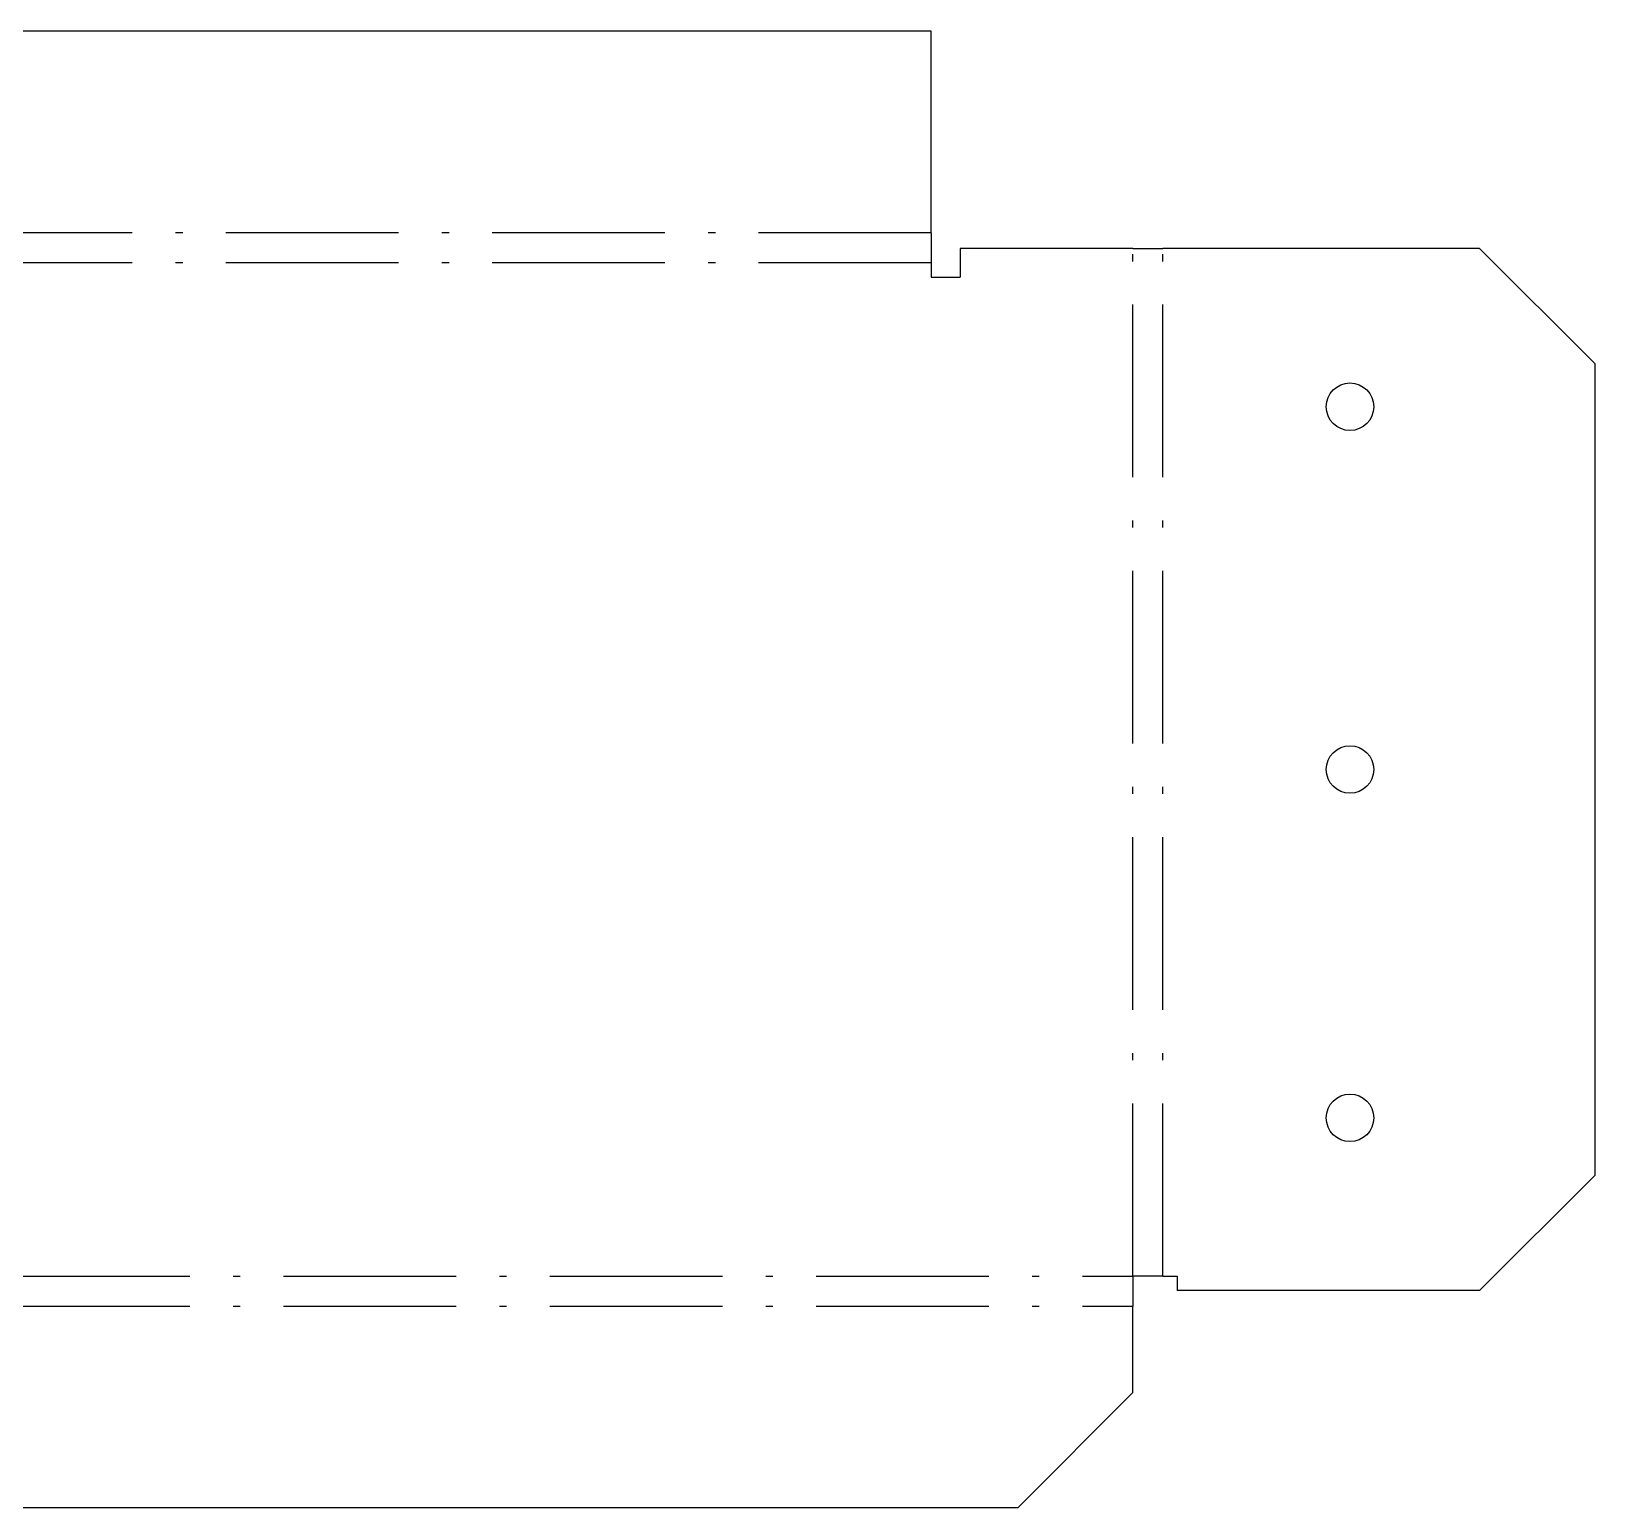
# Model space of a CAD drawing. Extents: x 0 to 841, y 0 to 594.
# Drawn here: x 583.2 to 691.8, y 245.7 to 348.3 of the extents above; entities that cross this region are included whole.
import ezdxf

# ---------------------------------------------------------------- set-up
doc = ezdxf.new("R2010")
doc.units = 0
doc.linetypes.add('DASHDOT', pattern=[18.5, 12, -3, 0.5, -3])

msp = doc.modelspace()

# ---------------------------------------------------------------- linework, layer by layer
for p, q in [((645.75, 348.281708), (195.25, 348.281708)), ((683.831726, 333.200012), (661.831726, 333.200012)), ((691.831726, 325.200012), (691.831726, 268.799988)), ((683.831726, 260.799988), (662.831726, 260.799988)), ((651.75, 245.718292), (383.75, 245.718292))]:
    msp.add_line(p, q)
at = {"ltscale": 0.35}
msp.add_line((645.75, 334.281708), (645.75, 348.281708), dxfattribs=at)
at = {"color": 1, "linetype": 'DASHDOT'}
for p, q in [((645.75, 334.281708), (195.25, 334.281708)), ((659.75, 261.799988), (659.75, 333.200012)), ((661.831726, 261.799988), (661.831726, 333.200012)), ((645.75, 332.200012), (195.25, 332.200012)), ((378.75, 261.799988), (659.75, 261.799988)), ((378.75, 259.718292), (659.75, 259.718292))]:
    msp.add_line(p, q, dxfattribs=at)
at = {"ltscale": 0.052042}
for p, q in [((645.75, 334.281708), (645.75, 332.200012)), ((659.75, 261.799988), (659.75, 259.718292))]:
    msp.add_line(p, q, dxfattribs=at)
at = {"ltscale": 0.05}
for p in [(647.75, 333.200012), (645.75, 331.200012)]:
    msp.add_line(p, (647.75, 331.200012), dxfattribs=at)
at = {"ltscale": 0.3}
msp.add_line((659.75, 333.200012), (647.75, 333.200012), dxfattribs=at)
at = {"ltscale": 0.052043}
for p, q in [((659.75, 333.200012), (661.831726, 333.200012)), ((661.831726, 261.799988), (659.75, 261.799988))]:
    msp.add_line(p, q, dxfattribs=at)
at = {"ltscale": 0.282843}
for p, q in [((691.831726, 325.200012), (683.831726, 333.200012)), ((683.831726, 260.799988), (691.831726, 268.799988)), ((651.75, 245.718292), (659.75, 253.718292))]:
    msp.add_line(p, q, dxfattribs=at)
at = {"ltscale": 0.025}
for p, q in [((645.75, 332.200012), (645.75, 331.200012)), ((661.831726, 261.799988), (662.831726, 261.799988)), ((662.831726, 261.799988), (662.831726, 260.799988))]:
    msp.add_line(p, q, dxfattribs=at)
at = {"ltscale": 0.15}
msp.add_line((659.75, 253.718292), (659.75, 259.718292), dxfattribs=at)
for centre in [(674.831726, 322.200012), (674.831726, 297), (674.831726, 272.799988)]:
    msp.add_circle(centre, 1.65)

doc.saveas('drawing.dxf')
